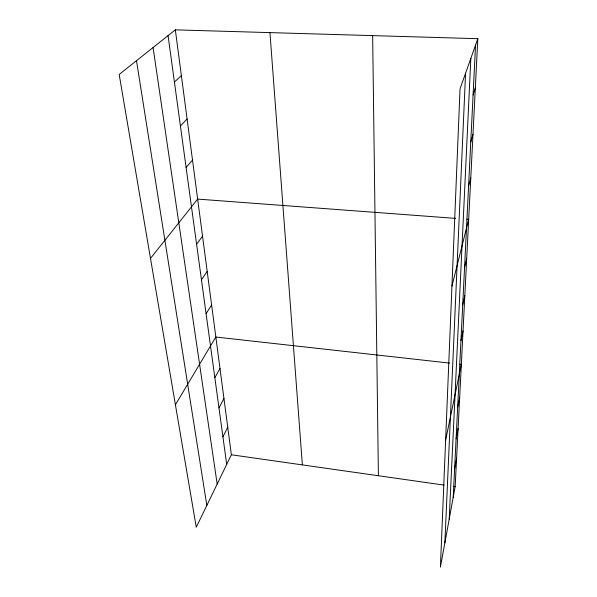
<?xml version="1.0" encoding="UTF-8"?>
<svg xmlns="http://www.w3.org/2000/svg" width="597" height="597" viewBox="0 0 597 597"><rect width="100%" height="100%" fill="white"/><g stroke="black" fill="none" stroke-linecap="round" stroke-linejoin="round"><path stroke-width="0.9" d="M444.869 542.815L465.57 73.207M449.213 519.114L470.824 58.409M453.205 497.338L475.548 45.103M477.824 38.693L460.048 88.759L440.407 567.15L455.16 486.682L477.824 38.693L175.339 29.85L119.176 74.446L196.264 527.233L231.367 454.772L175.339 29.85M454.615 468.802L456.601 458.272M456.093 438.862L458.108 428.497M457.653 407.415L459.69 397.244M445.616 440.19L461.347 364.401L459.533 364.2M460.951 340.588L463.041 330.895M462.705 305.045L464.824 295.642M464.556 267.583L466.705 258.516M451.944 286.127L468.682 219.36L466.824 219.226M468.578 186.227L470.779 178.003M470.764 141.952L472.988 134.25M473.078 94.998L475.331 87.893M222.92 436.81L227.741 427.303M218.972 407.923L223.957 398.58M214.838 377.677L219.994 368.521M175.414 404.751L215.838 337.029L449.534 363.088M206.092 313.694L211.614 304.992M201.458 279.836L207.189 271.404M196.6 244.263L202.54 236.143M150.496 258.404L197.652 199.092L455.668 218.39M186.1 167.451L192.51 160.1M180.413 125.907L187.092 119.012M174.421 82.028L181.376 75.662M231.367 454.772L444.093 485.1M453.317 486.421L455.16 486.682M136.489 60.7L206.838 505.405M153.071 47.529L217.174 484.077M168.07 35.619L226.696 464.421M269.941 32.619L302.366 464.899M372.647 35.619L378.401 475.734"/></g></svg>
